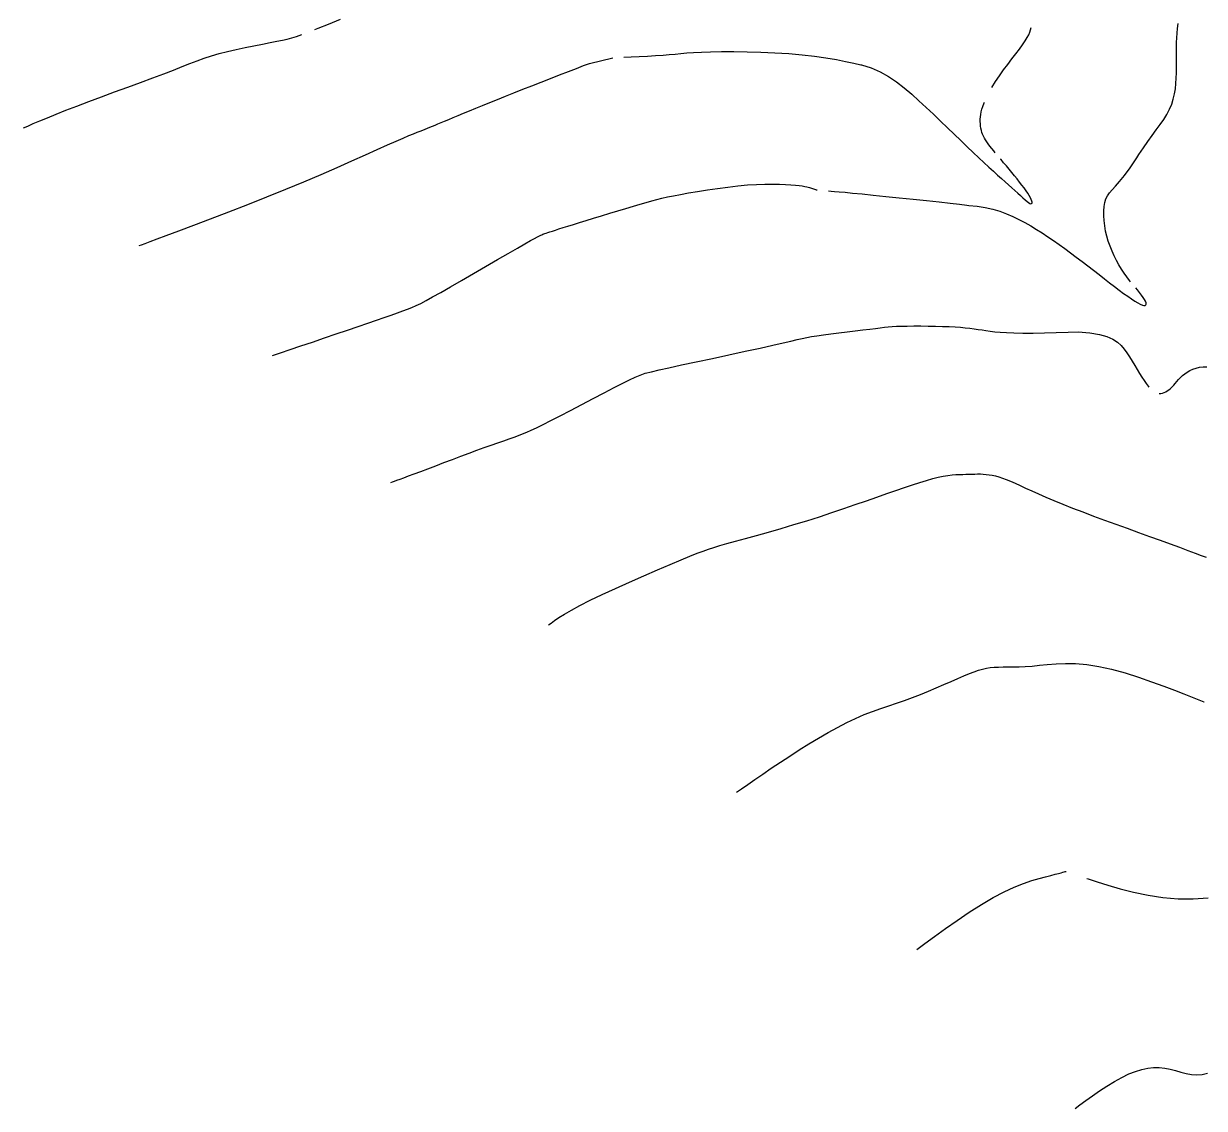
# Model space of a CAD drawing. Header units: millimetres. Extents: x 2235526 to 2245569, y 371981 to 382303.
# Drawn here: x 2242911.5 to 2243157.5, y 381335 to 381561.1 of the extents above; entities that cross this region are included whole.
import ezdxf

# ---------------------------------------------------------------- set-up
doc = ezdxf.new("R2010")
doc.units = ezdxf.units.MM
doc.linetypes.add('CONTI', pattern=[0])
for name, color, linetype, transparency in [('153', 10, 'CONTI', 0.7), ('155', 10, 'CONTI', 0.7), ('157', 10, 'CONTI', 0.7), ('159', 10, 'CONTI', 0.7), ('161', 10, 'CONTI', 0.7), ('163', 10, 'CONTI', 0.7), ('165', 10, 'CONTI', 0.7), ('167', 10, 'CONTI', 0.7)]:
    doc.layers.add(name, color=color, linetype=linetype, transparency=transparency)

msp = doc.modelspace()

# ---------------------------------------------------------------- linework, layer by layer
at = {"layer": '153', "elevation": 153}
for points in [[(2242972.14, 381559.85), (2242972.46, 381559.97), (2242972.79, 381560.11), (2242974.96, 381560.97), (2242977.46, 381561.97)], [(2242911.45, 381539.33), (2242912.35, 381539.72), (2242913.47, 381540.22), (2242914.82, 381540.8), (2242916.4, 381541.46), (2242918.21, 381542.2), (2242920.25, 381543.02), (2242922.52, 381543.9), (2242925.02, 381544.84), (2242927.67, 381545.83), (2242930.41, 381546.83), (2242933.15, 381547.84), (2242935.82, 381548.82), (2242938.35, 381549.75), (2242940.65, 381550.62), (2242942.67, 381551.4), (2242944.46, 381552.1), (2242946.08, 381552.74), (2242947.6, 381553.32), (2242949.07, 381553.85), (2242950.57, 381554.34), (2242952.17, 381554.81), (2242953.9, 381555.25), (2242955.73, 381555.67), (2242957.59, 381556.07), (2242959.44, 381556.45), (2242961.2, 381556.79), (2242962.82, 381557.1), (2242964.24, 381557.38), (2242965.39, 381557.62), (2242966.39, 381557.85), (2242967.33, 381558.1), (2242968.3, 381558.41), (2242969.39, 381558.79)]]:
    msp.add_lwpolyline(points, dxfattribs=at)
at = {"layer": '155', "elevation": 155}
for points in [[(2243113.95, 381548.99), (2243113.97, 381549.01), (2243114.79, 381550.22), (2243115.64, 381551.42), (2243116.5, 381552.58), (2243117.35, 381553.7), (2243118.16, 381554.76), (2243118.92, 381555.75), (2243119.58, 381556.65), (2243120.14, 381557.47), (2243120.56, 381558.15), (2243120.87, 381558.75), (2243121.09, 381559.3), (2243121.25, 381559.8), (2243121.35, 381560.28)], [(2242935.52, 381514.81), (2242936.02, 381514.99), (2242936.76, 381515.27), (2242937.83, 381515.66), (2242939.27, 381516.2), (2242941.15, 381516.9), (2242943.77, 381517.88), (2242946.9, 381519.05), (2242950.41, 381520.38), (2242954.19, 381521.83), (2242958.14, 381523.37), (2242962.13, 381524.95), (2242966.07, 381526.54), (2242969.85, 381528.11), (2242973.42, 381529.64), (2242976.77, 381531.1), (2242979.86, 381532.47), (2242982.66, 381533.72), (2242985.15, 381534.84), (2242987.29, 381535.8), (2242989.07, 381536.59), (2242990.53, 381537.22), (2242991.71, 381537.72), (2242992.66, 381538.12), (2242993.43, 381538.43), (2242994.07, 381538.68), (2242994.62, 381538.89), (2242995.14, 381539.09), (2242995.63, 381539.29), (2242996.12, 381539.49), (2242996.63, 381539.7), (2242997.17, 381539.92), (2242997.77, 381540.17), (2242998.43, 381540.45), (2242999.18, 381540.77), (2243000.02, 381541.12), (2243000.95, 381541.51), (2243001.98, 381541.94), (2243003.1, 381542.41), (2243004.32, 381542.91), (2243005.64, 381543.45), (2243007.06, 381544.03), (2243008.57, 381544.64), (2243010.17, 381545.29), (2243011.86, 381545.96), (2243013.62, 381546.66), (2243015.45, 381547.38), (2243017.34, 381548.13), (2243019.28, 381548.89), (2243021.23, 381549.64), (2243023.14, 381550.38), (2243024.96, 381551.09), (2243026.63, 381551.73), (2243028.12, 381552.31), (2243029.36, 381552.79), (2243034.25, 381553.92)], [(2243036.5, 381554.08), (2243038.06, 381554.14), (2243039.74, 381554.22), (2243041.46, 381554.3), (2243043.13, 381554.4), (2243044.69, 381554.5), (2243045.99, 381554.61), (2243047.2, 381554.73), (2243048.4, 381554.85), (2243049.66, 381554.96), (2243051.06, 381555.06), (2243052.68, 381555.14), (2243054.6, 381555.2), (2243056.86, 381555.24), (2243059.42, 381555.24), (2243062.18, 381555.2), (2243065.07, 381555.12), (2243068, 381554.99), (2243070.89, 381554.81), (2243073.67, 381554.58), (2243076.25, 381554.28), (2243078.63, 381553.94), (2243080.79, 381553.58), (2243082.72, 381553.2), (2243084.42, 381552.83), (2243085.89, 381552.49), (2243086.06, 381552.45)]]:
    msp.add_lwpolyline(points, dxfattribs=at)
at = {"layer": '155'}
for points in [[(2243086.06, 381552.45), (2243088.04, 381551.84), (2243089.9, 381551.03), (2243091.66, 381550.06), (2243093.33, 381548.94), (2243094.94, 381547.71), (2243096.49, 381546.39), (2243098.01, 381545.01), (2243099.51, 381543.6), (2243101, 381542.18), (2243102.47, 381540.76), (2243103.92, 381539.37), (2243105.34, 381538), (2243106.71, 381536.69), (2243108.03, 381535.42), (2243109.28, 381534.23), (2243110.46, 381533.12), (2243111.55, 381532.1), (2243112.57, 381531.17), (2243113.51, 381530.31), (2243114.39, 381529.52), (2243115.21, 381528.79), (2243115.97, 381528.11), (2243116.69, 381527.47), (2243117.36, 381526.86), (2243118, 381526.28), (2243118.6, 381525.73), (2243119.15, 381525.22), (2243119.66, 381524.76), (2243120.12, 381524.36), (2243120.52, 381524.03), (2243120.86, 381523.77), (2243121.13, 381523.61), (2243121.34, 381523.53), (2243121.48, 381523.55), (2243121.56, 381523.65), (2243121.57, 381523.83), (2243121.52, 381524.08), (2243121.4, 381524.4), (2243121.22, 381524.78), (2243120.97, 381525.22), (2243120.67, 381525.71), (2243120.31, 381526.24), (2243119.9, 381526.82), (2243119.44, 381527.42), (2243118.95, 381528.06), (2243118.44, 381528.71), (2243117.9, 381529.38), (2243117.34, 381530.05), (2243116.78, 381530.73), (2243116.21, 381531.41), (2243115.65, 381532.08), (2243115.1, 381532.73), (2243115, 381532.85)], [(2243113.22, 381547.73), (2243113.95, 381548.99)], [(2243113.91, 381534.16), (2243113.59, 381534.54), (2243113.16, 381535.07), (2243112.77, 381535.56), (2243112.43, 381536.01), (2243112.12, 381536.43), (2243111.86, 381536.84), (2243111.63, 381537.23), (2243111.44, 381537.61), (2243111.27, 381538), (2243111.13, 381538.4), (2243111.01, 381538.82), (2243110.92, 381539.26), (2243110.85, 381539.72), (2243110.81, 381540.19), (2243110.79, 381540.67), (2243110.79, 381541.16), (2243110.82, 381541.65), (2243110.88, 381542.15), (2243110.96, 381542.66), (2243111.09, 381543.21), (2243111.28, 381543.82), (2243111.56, 381544.53), (2243111.65, 381544.72)]]:
    msp.add_lwpolyline(points, dxfattribs=at)
at = {"layer": '157', "elevation": 157}
for points in [[(2243143.42, 381533.07), (2243143.85, 381533.77), (2243144.78, 381535.19), (2243145.7, 381536.52), (2243146.6, 381537.76), (2243147.46, 381538.92), (2243148.26, 381540.03), (2243149, 381541.11), (2243149.66, 381542.16), (2243150.21, 381543.21), (2243150.66, 381544.27), (2243151, 381545.34), (2243151.25, 381546.42), (2243151.43, 381547.51), (2243151.54, 381548.6), (2243151.61, 381549.69), (2243151.64, 381550.78), (2243151.66, 381551.86), (2243151.65, 381552.94), (2243151.65, 381554.01), (2243151.64, 381555.06), (2243151.64, 381556.1), (2243151.66, 381557.12), (2243151.7, 381558.12), (2243151.77, 381559.1), (2243151.87, 381560.08), (2243152, 381561.09)], [(2242963.3, 381491.88), (2242964.97, 381492.45), (2242966.98, 381493.13), (2242969.23, 381493.9), (2242971.64, 381494.72), (2242974.12, 381495.57), (2242976.59, 381496.41), (2242978.95, 381497.21), (2242981.14, 381497.96), (2242983.14, 381498.64), (2242984.96, 381499.26), (2242986.59, 381499.82), (2242988.06, 381500.33), (2242989.35, 381500.78), (2242990.47, 381501.19), (2242991.45, 381501.55), (2242992.34, 381501.91), (2242993.23, 381502.31), (2242994.19, 381502.78), (2242995.31, 381503.36), (2242996.67, 381504.11), (2242998.35, 381505.06), (2243000.39, 381506.22), (2243002.71, 381507.56), (2243005.19, 381509), (2243007.71, 381510.46), (2243010.16, 381511.88), (2243012.41, 381513.18), (2243014.35, 381514.3), (2243015.89, 381515.18), (2243017.06, 381515.84), (2243017.92, 381516.32), (2243018.52, 381516.64), (2243018.94, 381516.86), (2243019.23, 381516.99), (2243019.44, 381517.08), (2243019.64, 381517.16), (2243019.85, 381517.24), (2243020.08, 381517.33), (2243020.36, 381517.42), (2243020.69, 381517.54), (2243021.11, 381517.68), (2243021.62, 381517.84), (2243022.25, 381518.04), (2243022.99, 381518.28), (2243023.86, 381518.56), (2243024.86, 381518.87), (2243025.99, 381519.22), (2243027.26, 381519.61), (2243028.67, 381520.05), (2243030.22, 381520.52), (2243031.87, 381521.03), (2243033.57, 381521.54), (2243035.28, 381522.06), (2243036.94, 381522.56), (2243038.5, 381523.03), (2243039.93, 381523.45), (2243041.19, 381523.82), (2243042.32, 381524.14), (2243043.39, 381524.43), (2243044.46, 381524.69), (2243045.59, 381524.95), (2243046.85, 381525.21), (2243048.31, 381525.48), (2243050, 381525.79), (2243051.88, 381526.1), (2243053.91, 381526.42), (2243056.02, 381526.73), (2243058.16, 381527.01), (2243060.27, 381527.25), (2243062.29, 381527.44), (2243064.18, 381527.56), (2243065.92, 381527.62), (2243067.51, 381527.63), (2243068.95, 381527.6), (2243070.23, 381527.55), (2243071.34, 381527.48), (2243072.28, 381527.4), (2243073.06, 381527.32), (2243073.7, 381527.24), (2243074.2, 381527.16), (2243074.61, 381527.08), (2243074.93, 381527.01), (2243075.2, 381526.93), (2243075.43, 381526.86), (2243075.64, 381526.78), (2243075.84, 381526.71), (2243076.04, 381526.64), (2243076.23, 381526.57), (2243076.42, 381526.51), (2243076.61, 381526.46), (2243076.8, 381526.41)], [(2243079.14, 381526.21), (2243079.7, 381526.17), (2243080.43, 381526.11), (2243081.38, 381526.03), (2243082.61, 381525.92), (2243084.18, 381525.77), (2243086.14, 381525.57), (2243088.47, 381525.34), (2243091.1, 381525.07), (2243093.91, 381524.78), (2243096.79, 381524.48), (2243099.6, 381524.19), (2243102.22, 381523.9), (2243104.54, 381523.65), (2243106.45, 381523.43), (2243108, 381523.24), (2243108.38, 381523.19)]]:
    msp.add_lwpolyline(points, dxfattribs=at)
at = {"layer": '157'}
for points in [[(2243142.08, 381507.29), (2243141.89, 381507.52), (2243141.31, 381508.27), (2243140.75, 381509.06), (2243140.19, 381509.9), (2243139.66, 381510.78), (2243139.15, 381511.7), (2243138.67, 381512.65), (2243138.23, 381513.64), (2243137.82, 381514.66), (2243137.46, 381515.71), (2243137.15, 381516.77), (2243136.9, 381517.85), (2243136.7, 381518.94), (2243136.56, 381520.01), (2243136.49, 381521.04), (2243136.5, 381522.03), (2243136.57, 381522.96), (2243136.73, 381523.8), (2243136.96, 381524.55), (2243137.29, 381525.19), (2243137.72, 381525.8), (2243138.27, 381526.46), (2243138.96, 381527.23), (2243139.8, 381528.2), (2243140.81, 381529.45), (2243142.01, 381531.04), (2243143.42, 381533.07)], [(2243108.38, 381523.19), (2243110.16, 381523.03), (2243111.81, 381522.77), (2243113.37, 381522.41), (2243114.83, 381521.97), (2243116.22, 381521.45), (2243117.55, 381520.88), (2243118.83, 381520.26), (2243120.07, 381519.59), (2243121.29, 381518.9), (2243122.5, 381518.18), (2243123.69, 381517.44), (2243124.87, 381516.67), (2243126.05, 381515.87), (2243127.23, 381515.04), (2243128.41, 381514.19), (2243129.59, 381513.31), (2243130.79, 381512.41), (2243131.99, 381511.5), (2243133.18, 381510.57), (2243134.36, 381509.66), (2243135.52, 381508.76), (2243136.64, 381507.88), (2243137.72, 381507.05), (2243138.76, 381506.26), (2243139.74, 381505.52), (2243140.65, 381504.85), (2243141.5, 381504.24), (2243142.27, 381503.71), (2243142.97, 381503.26), (2243143.59, 381502.89), (2243144.11, 381502.61), (2243144.55, 381502.43), (2243144.89, 381502.35), (2243145.13, 381502.36), (2243145.29, 381502.46), (2243145.35, 381502.64), (2243145.33, 381502.9), (2243145.22, 381503.22), (2243145.02, 381503.59), (2243144.75, 381504.02), (2243144.4, 381504.49), (2243143.98, 381505.01), (2243143.51, 381505.57), (2243143.16, 381505.98)]]:
    msp.add_lwpolyline(points, dxfattribs=at)
at = {"layer": '159', "elevation": 159}
msp.add_lwpolyline([(2242987.97, 381465.46), (2242988.29, 381465.57), (2242988.7, 381465.71), (2242989.23, 381465.9), (2242989.89, 381466.14), (2242990.7, 381466.44), (2242991.67, 381466.8), (2242992.83, 381467.23), (2242994.19, 381467.75), (2242995.7, 381468.32), (2242997.33, 381468.95), (2242999.04, 381469.6), (2243000.8, 381470.26), (2243002.55, 381470.92), (2243004.26, 381471.56), (2243005.89, 381472.16), (2243007.43, 381472.72), (2243008.88, 381473.24), (2243010.23, 381473.72), (2243011.48, 381474.16), (2243012.61, 381474.56), (2243013.63, 381474.92), (2243014.54, 381475.25), (2243015.4, 381475.58), (2243016.27, 381475.93), (2243017.23, 381476.35), (2243018.34, 381476.87), (2243019.67, 381477.52), (2243021.28, 381478.33), (2243023.23, 381479.33), (2243025.43, 381480.47), (2243027.76, 381481.69), (2243030.13, 381482.92), (2243032.41, 381484.12), (2243034.5, 381485.21), (2243036.29, 381486.14), (2243037.71, 381486.86), (2243038.87, 381487.41), (2243039.92, 381487.84), (2243040.99, 381488.2), (2243042.25, 381488.54), (2243043.84, 381488.91), (2243045.9, 381489.36), (2243048.53, 381489.93), (2243051.61, 381490.59), (2243054.96, 381491.31), (2243058.4, 381492.06), (2243061.77, 381492.79), (2243064.89, 381493.47), (2243067.57, 381494.07), (2243069.69, 381494.55), (2243071.34, 381494.93), (2243072.63, 381495.23), (2243073.69, 381495.47), (2243074.64, 381495.66), (2243075.62, 381495.84), (2243076.74, 381496.02), (2243078.1, 381496.21), (2243079.65, 381496.42), (2243081.32, 381496.63), (2243083.05, 381496.84), (2243084.74, 381497.05), (2243086.33, 381497.24), (2243087.74, 381497.42), (2243088.92, 381497.57), (2243089.92, 381497.69), (2243090.79, 381497.79), (2243091.6, 381497.88), (2243092.42, 381497.94), (2243093.32, 381497.99), (2243094.35, 381498.03), (2243095.56, 381498.05), (2243096.92, 381498.06), (2243098.38, 381498.06), (2243099.9, 381498.05), (2243101.42, 381498.02), (2243102.9, 381497.98), (2243104.28, 381497.92), (2243105.52, 381497.86), (2243106.64, 381497.78), (2243107.66, 381497.69), (2243108.6, 381497.58), (2243109.48, 381497.47), (2243110.32, 381497.36), (2243111.14, 381497.23), (2243111.97, 381497.1), (2243112.84, 381496.98), (2243113.82, 381496.86), (2243114.94, 381496.75), (2243116.25, 381496.67), (2243117.8, 381496.61), (2243119.64, 381496.58), (2243121.78, 381496.58), (2243124.14, 381496.62), (2243126.61, 381496.68), (2243129.09, 381496.75), (2243131.16, 381496.82)], dxfattribs=at)
at = {"layer": '159'}
for points in [[(2243131.16, 381496.82), (2243133.62, 381496.61), (2243135.6, 381496.28), (2243137.18, 381495.85), (2243138.42, 381495.31), (2243139.39, 381494.69), (2243140.15, 381494), (2243140.78, 381493.25), (2243141.34, 381492.44), (2243141.88, 381491.6), (2243142.42, 381490.73), (2243142.95, 381489.86), (2243143.47, 381489), (2243143.97, 381488.18), (2243144.45, 381487.4), (2243144.9, 381486.68), (2243145.33, 381486.05), (2243145.73, 381485.52), (2243145.91, 381485.3)], [(2243148.05, 381484), (2243148.08, 381484), (2243148.4, 381484.02), (2243148.74, 381484.08), (2243149.07, 381484.19), (2243149.41, 381484.35), (2243149.75, 381484.54), (2243150.09, 381484.78), (2243150.43, 381485.05), (2243150.76, 381485.36), (2243151.09, 381485.72), (2243151.42, 381486.09), (2243151.75, 381486.49), (2243152.11, 381486.9), (2243152.49, 381487.31), (2243152.91, 381487.71), (2243153.37, 381488.1), (2243153.88, 381488.46), (2243154.45, 381488.78), (2243155.07, 381489.06), (2243155.74, 381489.28), (2243156.45, 381489.45), (2243157.2, 381489.53), (2243157.98, 381489.54)]]:
    msp.add_lwpolyline(points, dxfattribs=at)
at = {"layer": '161', "elevation": 161}
msp.add_lwpolyline([(2243020.81, 381435.76), (2243021.35, 381436.16), (2243022.05, 381436.67), (2243022.97, 381437.28), (2243024.14, 381438.01), (2243025.59, 381438.85), (2243027.36, 381439.81), (2243029.5, 381440.9), (2243032.01, 381442.11), (2243034.79, 381443.39), (2243037.72, 381444.71), (2243040.68, 381446.01), (2243043.54, 381447.24), (2243046.17, 381448.36), (2243048.45, 381449.32), (2243050.29, 381450.09), (2243051.78, 381450.69), (2243053.03, 381451.17), (2243054.16, 381451.56), (2243055.28, 381451.92), (2243056.52, 381452.29), (2243057.99, 381452.7), (2243059.78, 381453.19), (2243061.86, 381453.77), (2243064.18, 381454.41), (2243066.67, 381455.12), (2243069.29, 381455.87), (2243071.96, 381456.66), (2243074.64, 381457.48), (2243077.28, 381458.32), (2243079.85, 381459.16), (2243082.34, 381460), (2243084.74, 381460.83), (2243087.04, 381461.63), (2243089.23, 381462.4), (2243091.29, 381463.13), (2243093.21, 381463.8), (2243094.99, 381464.42), (2243096.65, 381464.97), (2243098.17, 381465.46), (2243099.57, 381465.89), (2243100.86, 381466.25), (2243102.02, 381466.54), (2243103.08, 381466.76), (2243104.03, 381466.91), (2243104.9, 381467.01), (2243105.7, 381467.08), (2243106.44, 381467.11), (2243107.13, 381467.13), (2243107.78, 381467.15), (2243108.41, 381467.17), (2243109.03, 381467.19), (2243109.63, 381467.21), (2243110.22, 381467.22), (2243110.82, 381467.22), (2243111.41, 381467.19), (2243112.01, 381467.14), (2243112.63, 381467.07), (2243113.26, 381466.95), (2243113.92, 381466.8), (2243114.63, 381466.6), (2243115.38, 381466.35), (2243116.19, 381466.06), (2243117.07, 381465.7), (2243118.03, 381465.28), (2243119.07, 381464.81), (2243120.23, 381464.27), (2243121.49, 381463.69), (2243122.89, 381463.06), (2243124.44, 381462.38), (2243126.14, 381461.66), (2243128.01, 381460.9), (2243130.02, 381460.11), (2243132.16, 381459.3), (2243134.39, 381458.46), (2243136.69, 381457.61), (2243139.03, 381456.75), (2243141.39, 381455.9), (2243143.74, 381455.05), (2243146.05, 381454.21), (2243148.27, 381453.41), (2243150.37, 381452.65), (2243152.31, 381451.94), (2243154.05, 381451.3), (2243155.56, 381450.74), (2243156.81, 381450.26), (2243157.83, 381449.87)], dxfattribs=at)
at = {"layer": '163', "elevation": 163}
msp.add_lwpolyline([(2243059.99, 381400.89), (2243061.05, 381401.63), (2243062.33, 381402.53), (2243063.81, 381403.56), (2243065.46, 381404.69), (2243067.24, 381405.9), (2243069.12, 381407.16), (2243071.07, 381408.44), (2243073.06, 381409.71), (2243075.06, 381410.96), (2243077.06, 381412.17), (2243079.06, 381413.32), (2243081.02, 381414.41), (2243082.95, 381415.4), (2243084.81, 381416.29), (2243086.61, 381417.07), (2243088.34, 381417.75), (2243090.04, 381418.36), (2243091.7, 381418.93), (2243093.34, 381419.49), (2243094.98, 381420.05), (2243096.63, 381420.64), (2243098.3, 381421.28), (2243099.96, 381421.96), (2243101.6, 381422.66), (2243103.19, 381423.35), (2243104.7, 381424.01), (2243106.11, 381424.63), (2243107.38, 381425.18), (2243108.51, 381425.64), (2243109.51, 381426.02), (2243110.41, 381426.33), (2243111.25, 381426.56), (2243112.06, 381426.74), (2243112.86, 381426.86), (2243113.69, 381426.94), (2243114.57, 381426.98), (2243115.52, 381427), (2243116.54, 381427.01), (2243117.65, 381427.02), (2243118.85, 381427.05), (2243120.15, 381427.1), (2243121.56, 381427.2), (2243123.09, 381427.35), (2243124.75, 381427.52), (2243126.56, 381427.66), (2243128.52, 381427.73), (2243130.65, 381427.7), (2243132.96, 381427.51), (2243135.47, 381427.13), (2243138.15, 381426.53), (2243140.95, 381425.76), (2243143.75, 381424.88), (2243146.48, 381423.94), (2243149.02, 381423.01), (2243151.28, 381422.14), (2243153.18, 381421.4), (2243157.37, 381419.75), (2243157.45, 381419.73)], dxfattribs=at)
at = {"layer": '165', "elevation": 165}
for points in [[(2243097.57, 381368.1), (2243099.24, 381369.35), (2243101.26, 381370.84), (2243103.52, 381372.48), (2243105.96, 381374.2), (2243108.48, 381375.9), (2243111.01, 381377.51), (2243113.45, 381378.94), (2243115.73, 381380.14), (2243117.84, 381381.11), (2243119.77, 381381.88), (2243121.5, 381382.48), (2243123.04, 381382.94), (2243124.36, 381383.3), (2243125.47, 381383.58), (2243126.37, 381383.8), (2243127.07, 381383.99), (2243127.6, 381384.13), (2243127.99, 381384.24), (2243128.27, 381384.32), (2243128.48, 381384.37), (2243128.63, 381384.41), (2243128.7, 381384.4)], [(2243132.99, 381382.95), (2243133.26, 381382.85), (2243135.12, 381382.23), (2243137.37, 381381.52), (2243139.93, 381380.78), (2243142.74, 381380.08), (2243145.74, 381379.46), (2243148.85, 381378.99), (2243152, 381378.72), (2243155.15, 381378.7), (2243158.25, 381378.9)]]:
    msp.add_lwpolyline(points, dxfattribs=at)
at = {"layer": '167', "elevation": 167}
msp.add_lwpolyline([(2243130.54, 381335.02), (2243131.55, 381335.77), (2243132.77, 381336.66), (2243134.14, 381337.64), (2243135.63, 381338.67), (2243137.18, 381339.68), (2243138.74, 381340.64), (2243140.27, 381341.49), (2243141.72, 381342.19), (2243143.1, 381342.74), (2243144.42, 381343.14), (2243145.68, 381343.4), (2243146.89, 381343.53), (2243148.07, 381343.53), (2243149.22, 381343.41), (2243150.35, 381343.19), (2243151.47, 381342.89), (2243152.58, 381342.57), (2243153.69, 381342.28), (2243154.79, 381342.07), (2243155.89, 381341.99), (2243157, 381342.07), (2243158.11, 381342.36)], dxfattribs=at)

doc.saveas('drawing.dxf')
